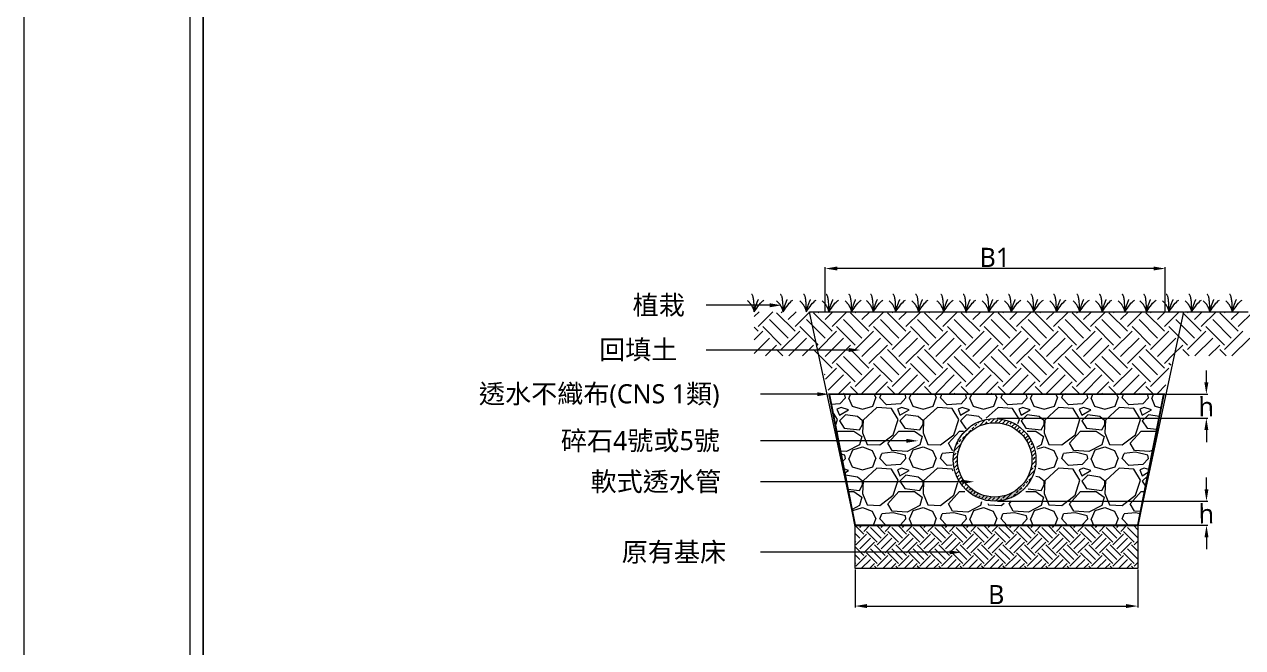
# Model space of a CAD drawing. Header units: millimetres. Extents: x 4664 to 8864, y -38 to 2932.
# Drawn here: x 4664 to 5937, y 795 to 1447 of the extents above; entities that cross this region are included whole.
import ezdxf

# ---------------------------------------------------------------- set-up
doc = ezdxf.new("R2010")
doc.units = ezdxf.units.MM
doc.styles.add('微軟正黑體-20', font='Microsoft JhengHei.ttf', dxfattribs={"height": 20})

msp = doc.modelspace()

# ---------------------------------------------------------------- hatches: boundary and pattern name
at = {"lineweight": 5}
h = msp.add_hatch(dxfattribs=at)
h.set_pattern_fill('ANSI33', color=256, scale=0.969074)
h.set_pattern_definition([(45, (3986.502, 343.4494), (-4.351266, 4.351266), []), (45, (3990.8535, 343.4494), (-4.351266, 4.351266), [3.07681, -1.538405])])
h.paths.add_polyline_path([(5634.9, 991.3, 1), (5721.4, 991.3, 1)])
h.paths.add_polyline_path([(5717, 991.3, -1), (5639.2, 991.3, -1)], flags=16)
h = msp.add_hatch(color=256, dxfattribs=at)
h.dxf.hatch_style = 1
h.paths.add_polyline_path([(5708.7, 960.7), (5705.6, 963.8, -0.414214), (5650.6, 963.8), (5647.6, 960.7, 0.414214)])

# ---------------------------------------------------------------- linework, layer by layer
for p, q in [((4663.8, -38.2, 163.2), (4663.8, 2931.8, 163.2)), ((4850.9, 353.8, 163.2), (4850.9, 2733, 163.2)), ((4850.9, 2733, 163.2), (4850.9, 161.5, 163.2)), ((5501.1, 1146.3), (5501.1, 1193)), ((5844.2, 1191.4), (5513.5, 1191.4)), ((5856.5, 1146.3), (5856.5, 1193)), ((5443, 1153), (5376.6, 1153)), ((5532.2, 922.9), (5484.4, 1146.3)), ((5484.4, 1146.3), (5875.6, 1146.3)), ((5875.6, 1146.3), (5827.8, 922.9)), ((5876.4, 1146.3), (5943.1, 1146.3)), ((5525.5, 1106.2), (5376.6, 1106.2)), ((5899.4, 1072.4), (5899.4, 1084.9)), ((5492.7, 1060), (5433.3, 1060)), ((5680.8, 1060), (5901, 1060)), ((5899.4, 1060), (5899.4, 1059.4)), ((5680.7, 1034.8), (5901, 1034.8)), ((5899.4, 1034.8), (5899.4, 1035.4)), ((5899.4, 1022.4), (5899.4, 1009.9)), ((5585.7, 1011.2), (5433.3, 1011.2)), ((5644.2, 968.4), (5433.3, 968.4)), ((5899.5, 960.5), (5899.5, 972.9)), ((5680.9, 948), (5901.1, 948)), ((5899.5, 948), (5899.5, 947.4)), ((5680, 922.9), (5532.2, 922.9)), ((5532.2, 922.9), (5827.8, 922.9)), ((5532.2, 877.6), (5532.2, 922.9)), ((5827.8, 922.9), (5680, 922.9)), ((5680.8, 922.9), (5901.1, 922.9)), ((5827.8, 922.9), (5827.8, 877.6)), ((5899.5, 922.9), (5899.5, 923.4)), ((5899.5, 910.4), (5899.5, 897.9)), ((5631.1, 894.6), (5433.3, 894.6)), ((5827.8, 877.6), (5532.2, 877.6)), ((5532.2, 876.8), (5532.2, 836.9)), ((5827.8, 876.8), (5827.8, 836.9)), ((5544.7, 838.4), (5815.3, 838.4))]:
    msp.add_line(p, q, dxfattribs=at)
at = {"color": 4, "lineweight": 5}
msp.add_line((4836.7, 2747.2, 163.2), (4836.7, 147.3, 163.2), dxfattribs=at)
at = {"linetype": 'Continuous', "lineweight": 5}
for p, q in [((5426.8, 1141.1), (5431.9, 1146.3)), ((5430.9, 1130.7), (5446.4, 1146.3)), ((5455, 1145.2), (5456, 1146.3)), ((5462.2, 1138), (5470.5, 1146.3)), ((5484.5, 1145.8), (5485, 1146.3)), ((5493.6, 1145.2), (5494.6, 1146.3)), ((5500.8, 1138), (5509.1, 1146.3)), ((5508.1, 1130.7), (5523.6, 1146.3)), ((5532.2, 1145.2), (5533.2, 1146.3)), ((5539.4, 1138), (5547.7, 1146.3)), ((5546.7, 1130.7), (5562.2, 1146.3)), ((5570.8, 1145.2), (5571.8, 1146.3)), ((5578, 1138), (5586.3, 1146.3)), ((5585.3, 1130.7), (5600.8, 1146.3)), ((5609.4, 1145.2), (5610.4, 1146.3)), ((5616.6, 1138), (5624.9, 1146.3)), ((5623.9, 1130.7), (5639.4, 1146.3)), ((5648, 1145.2), (5649, 1146.3)), ((5655.2, 1138), (5663.5, 1146.3)), ((5662.5, 1130.7), (5678, 1146.3)), ((5686.6, 1145.2), (5687.6, 1146.3)), ((5693.8, 1138), (5702.1, 1146.3)), ((5701.1, 1130.7), (5716.6, 1146.3)), ((5725.2, 1145.2), (5726.2, 1146.3)), ((5732.4, 1138), (5740.7, 1146.3)), ((5739.7, 1130.7), (5755.2, 1146.3)), ((5763.8, 1145.2), (5764.9, 1146.3)), ((5771, 1138), (5779.3, 1146.3)), ((5778.3, 1130.7), (5793.8, 1146.3)), ((5802.4, 1145.2), (5803.5, 1146.3)), ((5809.7, 1138), (5817.9, 1146.3)), ((5816.9, 1130.7), (5832.4, 1146.3)), ((5841, 1145.2), (5842.1, 1146.3)), ((5848.3, 1138), (5856.5, 1146.3)), ((5855.5, 1130.7), (5871, 1146.3)), ((5879.6, 1145.2), (5880.7, 1146.3)), ((5886.9, 1138), (5895.1, 1146.3)), ((5894.1, 1130.7), (5909.6, 1146.3)), ((5918.2, 1145.2), (5919.3, 1146.3)), ((5925.5, 1138), (5933.7, 1146.3)), ((5932.7, 1130.7), (5948.2, 1146.3)), ((5462.2, 1118.7), (5442.9, 1138)), ((5469.5, 1125.9), (5450.2, 1145.2)), ((5469.5, 1130.7), (5484.5, 1145.8)), ((5488, 1131.5), (5481.5, 1138)), ((5508.1, 1125.9), (5488.8, 1145.2)), ((5539.4, 1118.7), (5520.1, 1138)), ((5546.7, 1125.9), (5527.4, 1145.2)), ((5578, 1118.7), (5558.7, 1138)), ((5585.3, 1125.9), (5566, 1145.2)), ((5616.6, 1118.7), (5597.3, 1138)), ((5623.9, 1125.9), (5604.6, 1145.2)), ((5655.2, 1118.7), (5635.9, 1138)), ((5662.5, 1125.9), (5643.2, 1145.2)), ((5693.8, 1118.7), (5674.5, 1138)), ((5701.1, 1125.9), (5681.8, 1145.2)), ((5732.4, 1118.7), (5713.1, 1138)), ((5739.7, 1125.9), (5720.4, 1145.2)), ((5771, 1118.7), (5751.7, 1138)), ((5778.3, 1125.9), (5759, 1145.2)), ((5809.7, 1118.7), (5790.3, 1138)), ((5816.9, 1125.9), (5797.6, 1145.2)), ((5848.3, 1118.7), (5829, 1138)), ((5855.5, 1125.9), (5836.2, 1145.2)), ((5872.4, 1133.1), (5867.6, 1138)), ((5875.2, 1144.8), (5874.8, 1145.2)), ((5894.1, 1125.9), (5875.2, 1144.8)), ((5925.5, 1118.7), (5906.2, 1138)), ((5932.7, 1125.9), (5913.4, 1145.2)), ((5430.9, 1125.9), (5426.8, 1130)), ((5426.8, 1117), (5435.7, 1125.9)), ((5455, 1111.4), (5435.7, 1130.7)), ((5455, 1106.6), (5474.3, 1125.9)), ((5492.8, 1112.3), (5474.3, 1130.7)), ((5500.8, 1118.7), (5487.9, 1131.6)), ((5493.9, 1106.9), (5512.9, 1125.9)), ((5532.2, 1111.4), (5512.9, 1130.7)), ((5532.2, 1106.6), (5551.5, 1125.9)), ((5570.8, 1111.4), (5551.5, 1130.7)), ((5570.8, 1106.6), (5590.1, 1125.9)), ((5609.4, 1111.4), (5590.1, 1130.7)), ((5609.4, 1106.6), (5628.7, 1125.9)), ((5648, 1111.4), (5628.7, 1130.7)), ((5648, 1106.6), (5667.3, 1125.9)), ((5686.6, 1111.4), (5667.3, 1130.7)), ((5686.6, 1106.6), (5705.9, 1125.9)), ((5725.2, 1111.4), (5705.9, 1130.7)), ((5725.2, 1106.6), (5744.5, 1125.9)), ((5763.8, 1111.4), (5744.5, 1130.7)), ((5763.8, 1106.6), (5783.1, 1125.9)), ((5802.4, 1111.4), (5783.1, 1130.7)), ((5802.4, 1106.6), (5821.7, 1125.9)), ((5841, 1111.4), (5821.7, 1130.7)), ((5841, 1106.6), (5860.3, 1125.9)), ((5869.6, 1121.4), (5860.3, 1130.7)), ((5879.6, 1111.4), (5869.5, 1121.5)), ((5886.9, 1118.7), (5872.4, 1133.2)), ((5879.6, 1106.6), (5898.9, 1125.9)), ((5918.2, 1111.4), (5898.9, 1130.7)), ((5918.2, 1106.6), (5937.5, 1125.9)), ((5426.8, 1102.5), (5442.9, 1118.7)), ((5438.7, 1100), (5450.2, 1111.4)), ((5462.8, 1100), (5481.5, 1118.7)), ((5477.3, 1100), (5488.8, 1111.4)), ((5493.6, 1111.4), (5492.5, 1112.5)), ((5500.8, 1099.4), (5520.1, 1118.7)), ((5508.1, 1092.1), (5527.4, 1111.4)), ((5539.4, 1099.4), (5558.7, 1118.7)), ((5546.7, 1092.1), (5566, 1111.4)), ((5578, 1099.4), (5597.3, 1118.7)), ((5585.3, 1092.1), (5604.6, 1111.4)), ((5616.6, 1099.4), (5635.9, 1118.7)), ((5623.9, 1092.1), (5643.2, 1111.4)), ((5655.2, 1099.4), (5674.5, 1118.7)), ((5662.5, 1092.1), (5681.8, 1111.4)), ((5693.8, 1099.4), (5713.1, 1118.7)), ((5701.1, 1092.1), (5720.4, 1111.4)), ((5732.4, 1099.4), (5751.7, 1118.7)), ((5739.7, 1092.1), (5759, 1111.4)), ((5771, 1099.4), (5790.3, 1118.7)), ((5778.3, 1092.1), (5797.6, 1111.4)), ((5809.7, 1099.4), (5829, 1118.7)), ((5816.9, 1092.1), (5836.2, 1111.4)), ((5848.3, 1099.4), (5867.6, 1118.7)), ((5864.5, 1101.2), (5874.8, 1111.4)), ((5887.4, 1100), (5906.2, 1118.7)), ((5901.9, 1100), (5913.4, 1111.4)), ((5926, 1100), (5944.8, 1118.7)), ((5456.8, 1100), (5450.2, 1106.6)), ((5495.4, 1100), (5488.8, 1106.6)), ((5493.6, 1106.6), (5494, 1107.1)), ((5508.1, 1087.3), (5495.6, 1099.8)), ((5539.4, 1080.1), (5520.1, 1099.4)), ((5546.7, 1087.3), (5527.4, 1106.6)), ((5578, 1080.1), (5558.7, 1099.4)), ((5585.3, 1087.3), (5566, 1106.6)), ((5616.6, 1080.1), (5597.3, 1099.4)), ((5623.9, 1087.3), (5604.6, 1106.6)), ((5655.2, 1080.1), (5635.9, 1099.4)), ((5662.5, 1087.3), (5643.2, 1106.6)), ((5693.8, 1080.1), (5674.5, 1099.4)), ((5701.1, 1087.3), (5681.8, 1106.6)), ((5732.4, 1080.1), (5713.1, 1099.4)), ((5739.7, 1087.3), (5720.4, 1106.6)), ((5771, 1080.1), (5751.7, 1099.4)), ((5778.3, 1087.3), (5759, 1106.6)), ((5809.7, 1080.1), (5790.3, 1099.4)), ((5816.9, 1087.3), (5797.6, 1106.6)), ((5848.3, 1080.1), (5829, 1099.4)), ((5855.5, 1087.3), (5836.2, 1106.6)), ((5855.5, 1092.1), (5864.8, 1101.5)), ((5881.5, 1100), (5874.8, 1106.6)), ((5920.1, 1100), (5913.4, 1106.6)), ((5501.4, 1075.8), (5512.9, 1087.3)), ((5532.2, 1072.8), (5512.9, 1092.1)), ((5532.2, 1068), (5551.5, 1087.3)), ((5570.8, 1072.8), (5551.5, 1092.1)), ((5570.8, 1068), (5590.1, 1087.3)), ((5609.4, 1072.8), (5590.1, 1092.1)), ((5609.4, 1068), (5628.7, 1087.3)), ((5648, 1072.8), (5628.7, 1092.1)), ((5648, 1068), (5667.3, 1087.3)), ((5686.6, 1072.8), (5667.3, 1092.1)), ((5686.6, 1068), (5705.9, 1087.3)), ((5725.2, 1072.8), (5705.9, 1092.1)), ((5725.2, 1068), (5744.5, 1087.3)), ((5763.8, 1072.8), (5744.5, 1092.1)), ((5763.8, 1068), (5783.1, 1087.3)), ((5802.4, 1072.8), (5783.1, 1092.1)), ((5802.4, 1068), (5821.7, 1087.3)), ((5841, 1072.8), (5821.7, 1092.1)), ((5841, 1068), (5860.3, 1087.3)), ((5862.2, 1090.3), (5860.3, 1092.1)), ((5500.8, 1080.1), (5500.2, 1080.7)), ((5504.2, 1064.1), (5520.1, 1080.1)), ((5514.5, 1060), (5527.4, 1072.8)), ((5539.4, 1060.8), (5558.7, 1080.1)), ((5553.1, 1060), (5566, 1072.8)), ((5578, 1060.8), (5597.3, 1080.1)), ((5591.7, 1060), (5604.6, 1072.8)), ((5616.6, 1060.8), (5635.9, 1080.1)), ((5630.3, 1060), (5643.2, 1072.8)), ((5655.2, 1060.8), (5674.5, 1080.1)), ((5668.9, 1060), (5681.8, 1072.8)), ((5693.8, 1060.8), (5713.1, 1080.1)), ((5707.5, 1060), (5720.4, 1072.8)), ((5732.4, 1060.8), (5751.7, 1080.1)), ((5746.1, 1060), (5759, 1072.8)), ((5771, 1060.8), (5790.3, 1080.1)), ((5784.7, 1060), (5797.6, 1072.8)), ((5809.7, 1060.8), (5829, 1080.1)), ((5823.3, 1060), (5836.2, 1072.8)), ((5848.3, 1060.8), (5857.2, 1069.7)), ((5521.5, 1059.4), (5519.4, 1060)), ((5521, 1060), (5520.1, 1060.8)), ((5522.1, 1056.3), (5521.5, 1059.4)), ((5525.9, 1056.3), (5527.5, 1060)), ((5535.4, 1060), (5527.4, 1068)), ((5552.1, 1060), (5553.8, 1056.3)), ((5558.2, 1056.3), (5559.6, 1060)), ((5559.6, 1060), (5558.7, 1060.8)), ((5574, 1060), (5566, 1068)), ((5584.8, 1059.4), (5582.7, 1060)), ((5585.4, 1056.3), (5584.8, 1059.4)), ((5589.2, 1056.3), (5590.8, 1060)), ((5598.2, 1060), (5597.3, 1060.8)), ((5612.6, 1060), (5604.6, 1068)), ((5615.4, 1060), (5617.1, 1056.3)), ((5621.5, 1056.3), (5622.9, 1060)), ((5636.8, 1060), (5635.9, 1060.8)), ((5651.2, 1060), (5643.2, 1068)), ((5648.1, 1059.4), (5646, 1060)), ((5648.8, 1056.3), (5648.1, 1059.4)), ((5652.6, 1056.3), (5654.1, 1060)), ((5675.4, 1060), (5674.5, 1060.8)), ((5678.7, 1060), (5680.4, 1056.3)), ((5689.8, 1060), (5681.8, 1068)), ((5684.9, 1056.3), (5686.2, 1060)), ((5711.5, 1059.4), (5709.4, 1060)), ((5712.1, 1056.3), (5711.5, 1059.4)), ((5714, 1060), (5713.1, 1060.8)), ((5715.9, 1056.3), (5717.5, 1060)), ((5728.4, 1060), (5720.4, 1068)), ((5742.1, 1060), (5743.8, 1056.3)), ((5748.2, 1056.3), (5749.6, 1060)), ((5752.6, 1060), (5751.7, 1060.8)), ((5767, 1060), (5759, 1068)), ((5774.8, 1059.4), (5772.7, 1060)), ((5775.4, 1056.3), (5774.8, 1059.4)), ((5779.2, 1056.3), (5780.8, 1060)), ((5791.2, 1060), (5790.3, 1060.8)), ((5805.6, 1060), (5797.6, 1068)), ((5805.4, 1060), (5807.1, 1056.3)), ((5811.5, 1056.3), (5812.9, 1060)), ((5829.8, 1060), (5829, 1060.8)), ((5838.1, 1059.4), (5836, 1060)), ((5844.2, 1060), (5836.2, 1068)), ((5838.8, 1056.3), (5838.1, 1059.4)), ((5842.6, 1056.3), (5844.1, 1060)), ((5516.4, 1049.9), (5507.3, 1049.1)), ((5517.7, 1046.1), (5513.2, 1044.2)), ((5522.1, 1056.3), (5516.4, 1049.9)), ((5525.3, 1043.6), (5517.7, 1046.1)), ((5525.3, 1056.3), (5529.1, 1047.4)), ((5529.1, 1047.4), (5539.8, 1044.2)), ((5539.8, 1044.2), (5550.6, 1047.4)), ((5555, 1046.1), (5540.5, 1032.8)), ((5550.6, 1047.4), (5553.8, 1056.3)), ((5570.2, 1044.9), (5555, 1046.1)), ((5565.2, 1048.7), (5558.2, 1056.3)), ((5579.7, 1049.9), (5565.2, 1048.7)), ((5577.2, 1033.5), (5570.2, 1044.9)), ((5581, 1046.1), (5576.6, 1044.2)), ((5585.4, 1056.3), (5579.7, 1049.9)), ((5588.6, 1043.6), (5581, 1046.1)), ((5588.6, 1056.3), (5592.4, 1047.4)), ((5592.4, 1047.4), (5603.2, 1044.2)), ((5603.2, 1044.2), (5613.9, 1047.4)), ((5618.4, 1046.1), (5603.8, 1032.8)), ((5613.9, 1047.4), (5617.1, 1056.3)), ((5633.6, 1044.9), (5618.4, 1046.1)), ((5628.5, 1048.7), (5621.5, 1056.3)), ((5643.1, 1049.9), (5628.5, 1048.7)), ((5640.5, 1033.5), (5633.6, 1044.9)), ((5644.3, 1046.1), (5639.9, 1044.2)), ((5648.8, 1056.3), (5643.1, 1049.9)), ((5651.9, 1043.6), (5644.3, 1046.1)), ((5651.9, 1056.3), (5655.7, 1047.4)), ((5655.7, 1047.4), (5666.5, 1044.2)), ((5666.5, 1044.2), (5677.3, 1047.4)), ((5681.7, 1046.1), (5669.3, 1034.8)), ((5677.3, 1047.4), (5680.4, 1056.3)), ((5696.9, 1044.9), (5681.7, 1046.1)), ((5691.8, 1048.7), (5684.9, 1056.3)), ((5706.4, 1049.9), (5691.8, 1048.7)), ((5703.9, 1033.5), (5696.9, 1044.9)), ((5707.7, 1046.1), (5703.2, 1044.2)), ((5712.1, 1056.3), (5706.4, 1049.9)), ((5715.3, 1043.6), (5707.7, 1046.1)), ((5715.3, 1056.3), (5719.1, 1047.4)), ((5719.1, 1047.4), (5729.8, 1044.2)), ((5729.8, 1044.2), (5740.6, 1047.4)), ((5745, 1046.1), (5730.5, 1032.8)), ((5740.6, 1047.4), (5743.8, 1056.3)), ((5760.2, 1044.9), (5745, 1046.1)), ((5755.2, 1048.7), (5748.2, 1056.3)), ((5769.7, 1049.9), (5755.2, 1048.7)), ((5767.2, 1033.5), (5760.2, 1044.9)), ((5771, 1046.1), (5766.6, 1044.2)), ((5775.4, 1056.3), (5769.7, 1049.9)), ((5778.6, 1043.6), (5771, 1046.1)), ((5778.6, 1056.3), (5782.4, 1047.4)), ((5782.4, 1047.4), (5793.2, 1044.2)), ((5793.2, 1044.2), (5803.9, 1047.4)), ((5808.4, 1046.1), (5793.8, 1032.8)), ((5803.9, 1047.4), (5807.1, 1056.3)), ((5823.6, 1044.9), (5808.4, 1046.1)), ((5818.5, 1048.7), (5811.5, 1056.3)), ((5833.1, 1049.9), (5818.5, 1048.7)), ((5830.5, 1033.5), (5823.6, 1044.9)), ((5834.3, 1046.1), (5829.9, 1044.2)), ((5838.8, 1056.3), (5833.1, 1049.9)), ((5841.9, 1043.6), (5834.3, 1046.1)), ((5841.9, 1056.3), (5845.7, 1047.4)), ((5845.7, 1047.4), (5852, 1045.6)), ((5513.9, 1033.5), (5508.7, 1041.9)), ((5511.7, 1026.8), (5513.9, 1033.5)), ((5513.2, 1044.2), (5515.8, 1037.9)), ((5515.8, 1037.9), (5525.3, 1043.6)), ((5522.1, 1038.5), (5515.8, 1032.2)), ((5515.8, 1032.2), (5520.8, 1024.6)), ((5534.8, 1036.6), (5522.1, 1038.5)), ((5539.8, 1032.2), (5534.8, 1036.6)), ((5540.5, 1032.8), (5539.8, 1019.5)), ((5539.8, 1028.4), (5539.8, 1032.2)), ((5572.1, 1017.6), (5577.2, 1033.5)), ((5576.6, 1044.2), (5579.1, 1037.9)), ((5579.1, 1037.9), (5588.6, 1043.6)), ((5585.4, 1038.5), (5579.1, 1032.2)), ((5579.1, 1032.2), (5584.2, 1024.6)), ((5598.1, 1036.6), (5585.4, 1038.5)), ((5603.2, 1032.2), (5598.1, 1036.6)), ((5603.8, 1032.8), (5603.2, 1019.5)), ((5603.2, 1028.4), (5603.2, 1032.2)), ((5635.5, 1017.6), (5640.5, 1033.5)), ((5639.9, 1044.2), (5642.4, 1037.9)), ((5642.4, 1037.9), (5651.9, 1043.6)), ((5648.8, 1038.5), (5642.4, 1032.2)), ((5642.4, 1032.2), (5647.5, 1024.6)), ((5661.4, 1036.6), (5648.8, 1038.5)), ((5664.9, 1033.6), (5661.4, 1036.6)), ((5702.5, 1029.2), (5703.9, 1033.5)), ((5703.2, 1044.2), (5705.8, 1037.9)), ((5705.8, 1037.9), (5715.3, 1043.6)), ((5712.1, 1038.5), (5705.8, 1032.2)), ((5705.8, 1032.2), (5710.8, 1024.6)), ((5724.8, 1036.6), (5712.1, 1038.5)), ((5729.8, 1032.2), (5724.8, 1036.6)), ((5730.5, 1032.8), (5729.8, 1019.5)), ((5729.8, 1028.4), (5729.8, 1032.2)), ((5762.1, 1017.6), (5767.2, 1033.5)), ((5766.6, 1044.2), (5769.1, 1037.9)), ((5769.1, 1037.9), (5778.6, 1043.6)), ((5775.4, 1038.5), (5769.1, 1032.2)), ((5769.1, 1032.2), (5774.2, 1024.6)), ((5788.1, 1036.6), (5775.4, 1038.5)), ((5793.2, 1032.2), (5788.1, 1036.6)), ((5793.8, 1032.8), (5793.2, 1019.5)), ((5793.2, 1028.4), (5793.2, 1032.2)), ((5825.5, 1017.6), (5830.5, 1033.5)), ((5829.9, 1044.2), (5832.4, 1037.9)), ((5832.4, 1037.9), (5841.9, 1043.6)), ((5838.8, 1038.5), (5832.4, 1032.2)), ((5832.4, 1032.2), (5837.5, 1024.6)), ((5850.3, 1036.8), (5838.8, 1038.5)), ((5513.1, 1019.9), (5514.5, 1021.4)), ((5514.5, 1021.4), (5531, 1021.4)), ((5520.8, 1024.6), (5536.7, 1022.7)), ((5531, 1021.4), (5539.2, 1015.7)), ((5536.7, 1022.7), (5539.8, 1028.4)), ((5539.8, 1019.5), (5544.9, 1007.5)), ((5566.4, 1008.8), (5577.8, 1021.4)), ((5577.8, 1021.4), (5594.3, 1021.4)), ((5584.2, 1024.6), (5600, 1022.7)), ((5594.3, 1021.4), (5602.5, 1015.7)), ((5600, 1022.7), (5603.2, 1028.4)), ((5603.2, 1019.5), (5608.2, 1007.5)), ((5629.8, 1008.8), (5641.2, 1021.4)), ((5641.2, 1021.4), (5645.7, 1021.4)), ((5647.5, 1024.6), (5648.8, 1024.5)), ((5710.8, 1024.6), (5726.7, 1022.7)), ((5712, 1021.4), (5721, 1021.4)), ((5721, 1021.4), (5729.2, 1015.7)), ((5726.7, 1022.7), (5729.8, 1028.4)), ((5729.8, 1019.5), (5734.9, 1007.5)), ((5756.4, 1008.8), (5767.8, 1021.4)), ((5767.8, 1021.4), (5784.3, 1021.4)), ((5774.2, 1024.6), (5790, 1022.7)), ((5784.3, 1021.4), (5792.5, 1015.7)), ((5790, 1022.7), (5793.2, 1028.4)), ((5793.2, 1019.5), (5798.2, 1007.5)), ((5819.8, 1008.8), (5831.2, 1021.4)), ((5831.2, 1021.4), (5847.2, 1021.4)), ((5837.5, 1024.6), (5847.6, 1023.4)), ((5536.7, 1006.9), (5523.4, 999.9)), ((5539.2, 1015.7), (5536.7, 1006.9)), ((5544.9, 1007.5), (5558.2, 1006.9)), ((5558.2, 1006.9), (5572.1, 1017.6)), ((5570.9, 1001.2), (5566.4, 1008.8)), ((5600, 1006.9), (5586.7, 999.9)), ((5602.5, 1015.7), (5600, 1006.9)), ((5608.2, 1007.5), (5621.5, 1006.9)), ((5621.5, 1006.9), (5635.5, 1017.6)), ((5634.2, 1001.2), (5629.8, 1008.8)), ((5726.7, 1006.9), (5722, 1004.4)), ((5729.2, 1015.7), (5726.7, 1006.9)), ((5734.9, 1007.5), (5748.2, 1006.9)), ((5748.2, 1006.9), (5762.1, 1017.6)), ((5760.9, 1001.2), (5756.4, 1008.8)), ((5790, 1006.9), (5776.7, 999.9)), ((5792.5, 1015.7), (5790, 1006.9)), ((5798.2, 1007.5), (5811.5, 1006.9)), ((5811.5, 1006.9), (5825.5, 1017.6)), ((5824.2, 1001.2), (5819.8, 1008.8)), ((5523.4, 999.9), (5516.9, 1000.4)), ((5521.5, 996.1), (5517.6, 997.1)), ((5522.1, 992.9), (5521.5, 996.1)), ((5525.9, 992.9), (5529.7, 1001.8)), ((5529.7, 1001.8), (5539.8, 1005)), ((5539.8, 1005), (5550, 1001.2)), ((5550, 1001.2), (5553.8, 992.9)), ((5558.2, 992.9), (5560.1, 998)), ((5572.1, 999.3), (5560.1, 998)), ((5586.7, 999.9), (5570.9, 1001.2)), ((5584.8, 996.1), (5572.1, 999.3)), ((5585.4, 992.9), (5584.8, 996.1)), ((5589.2, 992.9), (5593, 1001.8)), ((5593, 1001.8), (5603.2, 1005)), ((5603.2, 1005), (5613.3, 1001.2)), ((5613.3, 1001.2), (5617.1, 992.9)), ((5621.5, 992.9), (5623.4, 998)), ((5634.3, 999.1), (5623.4, 998)), ((5634.7, 1001.1), (5634.2, 1001.2)), ((5722.5, 1002.7), (5729.8, 1005)), ((5729.8, 1005), (5740, 1001.2)), ((5740, 1001.2), (5743.8, 992.9)), ((5748.2, 992.9), (5750.1, 998)), ((5762.1, 999.3), (5750.1, 998)), ((5776.7, 999.9), (5760.9, 1001.2)), ((5774.8, 996.1), (5762.1, 999.3)), ((5775.4, 992.9), (5774.8, 996.1)), ((5779.2, 992.9), (5783, 1001.8)), ((5783, 1001.8), (5793.2, 1005)), ((5793.2, 1005), (5803.3, 1001.2)), ((5803.3, 1001.2), (5807.1, 992.9)), ((5811.5, 992.9), (5813.4, 998)), ((5825.5, 999.3), (5813.4, 998)), ((5840, 999.9), (5824.2, 1001.2)), ((5838.1, 996.1), (5825.5, 999.3)), ((5838.8, 992.9), (5838.1, 996.1)), ((5843.3, 1001.6), (5840, 999.9)), ((5522.1, 992.9), (5519.1, 989.6)), ((5525.3, 980.3), (5520.6, 981.8)), ((5525.3, 992.9), (5529.1, 984.1)), ((5529.1, 984.1), (5539.8, 980.9)), ((5539.8, 980.9), (5550.6, 984.1)), ((5555, 982.8), (5540.5, 969.5)), ((5550.6, 984.1), (5553.8, 992.9)), ((5570.2, 981.5), (5555, 982.8)), ((5565.2, 985.3), (5558.2, 992.9)), ((5579.7, 986.6), (5565.2, 985.3)), ((5577.2, 970.1), (5570.2, 981.5)), ((5581, 982.8), (5576.6, 980.9)), ((5576.6, 980.9), (5579.1, 974.6)), ((5585.4, 992.9), (5579.7, 986.6)), ((5588.6, 980.3), (5581, 982.8)), ((5588.6, 992.9), (5592.4, 984.1)), ((5592.4, 984.1), (5603.2, 980.9)), ((5603.2, 980.9), (5613.9, 984.1)), ((5618.4, 982.8), (5603.8, 969.5)), ((5613.9, 984.1), (5617.1, 992.9)), ((5633.6, 981.5), (5618.4, 982.8)), ((5628.5, 985.3), (5621.5, 992.9)), ((5633.7, 985.8), (5628.5, 985.3)), ((5634.8, 979.5), (5633.6, 981.5)), ((5723.5, 982.8), (5729.8, 980.9)), ((5729.8, 980.9), (5740.6, 984.1)), ((5745, 982.8), (5730.5, 969.5)), ((5740.6, 984.1), (5743.8, 992.9)), ((5760.2, 981.5), (5745, 982.8)), ((5755.2, 985.3), (5748.2, 992.9)), ((5769.7, 986.6), (5755.2, 985.3)), ((5767.2, 970.1), (5760.2, 981.5)), ((5771, 982.8), (5766.6, 980.9)), ((5766.6, 980.9), (5769.1, 974.6)), ((5775.4, 992.9), (5769.7, 986.6)), ((5778.6, 980.3), (5771, 982.8)), ((5778.6, 992.9), (5782.4, 984.1)), ((5782.4, 984.1), (5793.2, 980.9)), ((5793.2, 980.9), (5803.9, 984.1)), ((5808.4, 982.8), (5793.8, 969.5)), ((5803.9, 984.1), (5807.1, 992.9)), ((5823.6, 981.5), (5808.4, 982.8)), ((5818.5, 985.3), (5811.5, 992.9)), ((5833.1, 986.6), (5818.5, 985.3)), ((5830.5, 970.1), (5823.6, 981.5)), ((5834.3, 982.8), (5829.9, 980.9)), ((5829.9, 980.9), (5832.4, 974.6)), ((5838.8, 992.9), (5833.1, 986.6)), ((5839.3, 981.2), (5834.3, 982.8)), ((5521.4, 977.9), (5525.3, 980.3)), ((5522.1, 975.2), (5521.9, 975)), ((5534.8, 973.3), (5522.1, 975.2)), ((5539.8, 968.9), (5534.8, 973.3)), ((5540.5, 969.5), (5539.8, 956.2)), ((5539.8, 965.1), (5539.8, 968.9)), ((5572.1, 954.3), (5577.2, 970.1)), ((5579.1, 974.6), (5588.6, 980.3)), ((5585.4, 975.2), (5579.1, 968.9)), ((5579.1, 968.9), (5584.2, 961.3)), ((5598.1, 973.3), (5585.4, 975.2)), ((5603.2, 968.9), (5598.1, 973.3)), ((5603.8, 969.5), (5603.2, 956.2)), ((5603.2, 965.1), (5603.2, 968.9)), ((5724.8, 973.3), (5721.1, 973.9)), ((5729.8, 968.9), (5724.8, 973.3)), ((5730.5, 969.5), (5729.8, 956.2)), ((5729.8, 965.1), (5729.8, 968.9)), ((5762.1, 954.3), (5767.2, 970.1)), ((5769.1, 974.6), (5778.6, 980.3)), ((5775.4, 975.2), (5769.1, 968.9)), ((5769.1, 968.9), (5774.2, 961.3)), ((5788.1, 973.3), (5775.4, 975.2)), ((5793.2, 968.9), (5788.1, 973.3)), ((5793.8, 969.5), (5793.2, 956.2)), ((5793.2, 965.1), (5793.2, 968.9)), ((5825.5, 954.3), (5830.5, 970.1)), ((5832.4, 974.6), (5838.7, 978.4)), ((5838, 974.4), (5832.4, 968.9)), ((5832.4, 968.9), (5835.8, 963.7)), ((5524.7, 960.8), (5536.7, 959.4)), ((5525.3, 958.1), (5531, 958.1)), ((5531, 958.1), (5539.2, 952.4)), ((5536.7, 959.4), (5539.8, 965.1)), ((5539.8, 956.2), (5544.9, 944.2)), ((5566.4, 945.4), (5577.8, 958.1)), ((5577.8, 958.1), (5594.3, 958.1)), ((5584.2, 961.3), (5600, 959.4)), ((5594.3, 958.1), (5602.5, 952.4)), ((5600, 959.4), (5603.2, 965.1)), ((5603.2, 956.2), (5608.2, 944.2)), ((5629.8, 945.4), (5641.2, 958.1)), ((5635.5, 954.3), (5639.7, 967.5)), ((5641.2, 958.1), (5647, 958.1)), ((5710.6, 958.1), (5721, 958.1)), ((5713.3, 961), (5726.7, 959.4)), ((5721, 958.1), (5729.2, 952.4)), ((5726.7, 959.4), (5729.8, 965.1)), ((5729.8, 956.2), (5734.9, 944.2)), ((5756.4, 945.4), (5767.8, 958.1)), ((5767.8, 958.1), (5784.3, 958.1)), ((5774.2, 961.3), (5790, 959.4)), ((5784.3, 958.1), (5792.5, 952.4)), ((5790, 959.4), (5793.2, 965.1)), ((5793.2, 956.2), (5798.2, 944.2)), ((5819.8, 945.4), (5831.2, 958.1)), ((5831.2, 958.1), (5834.7, 958.1)), ((5536.7, 943.5), (5529, 939.5)), ((5539.2, 952.4), (5536.7, 943.5)), ((5544.9, 944.2), (5558.2, 943.5)), ((5558.2, 943.5), (5572.1, 954.3)), ((5570.9, 937.8), (5566.4, 945.4)), ((5600, 943.5), (5586.7, 936.6)), ((5602.5, 952.4), (5600, 943.5)), ((5608.2, 944.2), (5621.5, 943.5)), ((5621.5, 943.5), (5635.5, 954.3)), ((5634.2, 937.8), (5629.8, 945.4)), ((5663.3, 943.5), (5650, 936.6)), ((5664.4, 947.4), (5663.3, 943.5)), ((5670.9, 945.8), (5671.6, 944.2)), ((5671.6, 944.2), (5684.9, 943.5)), ((5684.9, 943.5), (5688.1, 946.1)), ((5693.1, 945.4), (5695.7, 948.4)), ((5697.5, 937.8), (5693.1, 945.4)), ((5726.7, 943.5), (5713.4, 936.6)), ((5729.2, 952.4), (5726.7, 943.5)), ((5734.9, 944.2), (5748.2, 943.5)), ((5748.2, 943.5), (5762.1, 954.3)), ((5760.9, 937.8), (5756.4, 945.4)), ((5790, 943.5), (5776.7, 936.6)), ((5792.5, 952.4), (5790, 943.5)), ((5798.2, 944.2), (5811.5, 943.5)), ((5811.5, 943.5), (5825.5, 954.3)), ((5824.2, 937.8), (5819.8, 945.4)), ((5529.3, 937.6), (5529.7, 938.5)), ((5529.7, 938.5), (5539.8, 941.6)), ((5539.8, 941.6), (5550, 937.8)), ((5550, 937.8), (5553.8, 929.6)), ((5558.2, 929.6), (5560.1, 934.7)), ((5572.1, 935.9), (5560.1, 934.7)), ((5586.7, 936.6), (5570.9, 937.8)), ((5584.8, 932.8), (5572.1, 935.9)), ((5585.4, 929.6), (5584.8, 932.8)), ((5589.2, 929.6), (5593, 938.5)), ((5593, 938.5), (5603.2, 941.6)), ((5603.2, 941.6), (5613.3, 937.8)), ((5613.3, 937.8), (5617.1, 929.6)), ((5621.5, 929.6), (5623.4, 934.7)), ((5635.5, 935.9), (5623.4, 934.7)), ((5650, 936.6), (5634.2, 937.8)), ((5648.1, 932.8), (5635.5, 935.9)), ((5648.8, 929.6), (5648.1, 932.8)), ((5652.6, 929.6), (5656.4, 938.5)), ((5656.4, 938.5), (5666.5, 941.6)), ((5666.5, 941.6), (5676.6, 937.8)), ((5676.6, 937.8), (5680.4, 929.6)), ((5684.9, 929.6), (5686.8, 934.7)), ((5698.8, 935.9), (5686.8, 934.7)), ((5713.4, 936.6), (5697.5, 937.8)), ((5711.5, 932.8), (5698.8, 935.9)), ((5712.1, 929.6), (5711.5, 932.8)), ((5715.9, 929.6), (5719.7, 938.5)), ((5719.7, 938.5), (5729.8, 941.6)), ((5729.8, 941.6), (5740, 937.8)), ((5740, 937.8), (5743.8, 929.6)), ((5748.2, 929.6), (5750.1, 934.7)), ((5762.1, 935.9), (5750.1, 934.7)), ((5776.7, 936.6), (5760.9, 937.8)), ((5774.8, 932.8), (5762.1, 935.9)), ((5775.4, 929.6), (5774.8, 932.8)), ((5779.2, 929.6), (5783, 938.5)), ((5783, 938.5), (5793.2, 941.6)), ((5793.2, 941.6), (5803.3, 937.8)), ((5803.3, 937.8), (5807.1, 929.6)), ((5811.5, 929.6), (5813.4, 934.7)), ((5825.5, 935.9), (5813.4, 934.7)), ((5830.6, 937.3), (5824.2, 937.8)), ((5830.1, 934.8), (5825.5, 935.9)), ((5541.3, 913.7), (5532.2, 922.8)), ((5537.1, 920.7), (5539.2, 922.9)), ((5541.3, 916.5), (5547.6, 922.9)), ((5559.5, 909.5), (5548.3, 920.7)), ((5551.4, 922.9), (5553.8, 929.6)), ((5563.7, 913.7), (5554.5, 922.9)), ((5564.4, 922.9), (5558.2, 929.6)), ((5559.5, 920.7), (5561.6, 922.9)), ((5563.7, 916.5), (5570, 922.9)), ((5581.9, 909.5), (5570.7, 920.7)), ((5579.7, 923.3), (5575.2, 922.9)), ((5586, 913.7), (5576.9, 922.9)), ((5585.4, 929.6), (5579.7, 923.3)), ((5581.9, 920.7), (5584, 922.9)), ((5586, 916.5), (5592.4, 922.9)), ((5588.6, 929.6), (5591.5, 922.9)), ((5604.2, 909.5), (5593, 920.7)), ((5608.4, 913.7), (5599.3, 922.9)), ((5604.2, 920.7), (5606.4, 922.9)), ((5608.4, 916.5), (5614.8, 922.9)), ((5614.7, 922.9), (5617.1, 929.6)), ((5626.6, 909.5), (5615.4, 920.7)), ((5627.7, 922.9), (5621.5, 929.6)), ((5630.8, 913.7), (5621.7, 922.9)), ((5626.6, 920.7), (5628.8, 922.9)), ((5630.8, 916.5), (5637.2, 922.9)), ((5649, 909.5), (5637.8, 920.7)), ((5643.1, 923.3), (5638.5, 922.9)), ((5648.8, 929.6), (5643.1, 923.3)), ((5653.2, 913.7), (5644.1, 922.9)), ((5649, 920.7), (5651.2, 922.9)), ((5651.9, 929.6), (5654.8, 922.9)), ((5653.2, 916.5), (5659.6, 922.9)), ((5671.4, 909.5), (5660.2, 920.7)), ((5675.6, 913.7), (5666.5, 922.9)), ((5671.4, 920.7), (5673.6, 922.9)), ((5675.6, 916.5), (5682, 922.9)), ((5678, 922.9), (5680.4, 929.6)), ((5693.8, 909.5), (5682.6, 920.7)), ((5691, 922.9), (5684.9, 929.6)), ((5698, 913.7), (5688.9, 922.9)), ((5693.8, 920.7), (5695.9, 922.9)), ((5698, 916.5), (5704.3, 922.9)), ((5706.4, 923.3), (5701.8, 922.9)), ((5716.2, 909.5), (5705, 920.7)), ((5712.1, 929.6), (5706.4, 923.3)), ((5720.4, 913.7), (5711.3, 922.9)), ((5715.3, 929.6), (5718.1, 922.9)), ((5716.2, 920.7), (5718.3, 922.9)), ((5720.4, 916.5), (5726.7, 922.9)), ((5738.6, 909.5), (5727.4, 920.7)), ((5742.8, 913.7), (5733.6, 922.9)), ((5738.6, 920.7), (5740.7, 922.9)), ((5741.4, 922.9), (5743.8, 929.6)), ((5742.8, 916.5), (5749.1, 922.9)), ((5754.4, 922.9), (5748.2, 929.6)), ((5761, 909.5), (5749.8, 920.7)), ((5765.2, 913.7), (5756, 922.9)), ((5761, 920.7), (5763.1, 922.9)), ((5769.7, 923.3), (5765.2, 922.9)), ((5765.2, 916.5), (5771.5, 922.9)), ((5775.4, 929.6), (5769.7, 923.3)), ((5783.4, 909.5), (5772.2, 920.7)), ((5787.6, 913.7), (5778.4, 922.9)), ((5778.6, 929.6), (5781.5, 922.9)), ((5783.4, 920.7), (5785.5, 922.9)), ((5787.6, 916.5), (5793.9, 922.9)), ((5805.8, 909.5), (5794.6, 920.7)), ((5810, 913.7), (5800.8, 922.9)), ((5804.7, 922.9), (5807.1, 929.6)), ((5805.8, 920.7), (5807.9, 922.9)), ((5810, 916.5), (5816.3, 922.9)), ((5817.7, 922.9), (5811.5, 929.6)), ((5827.8, 909.9), (5816.9, 920.7)), ((5827.8, 918.3), (5823.2, 922.9)), ((5537.1, 909.5), (5532.2, 914.4)), ((5532.9, 905.3), (5532.2, 906)), ((5532.9, 902.5), (5544.1, 913.7)), ((5537.1, 898.3), (5548.3, 909.5)), ((5541.3, 894.1), (5552.5, 905.3)), ((5555.3, 905.3), (5544.1, 916.5)), ((5555.3, 902.5), (5566.5, 913.7)), ((5559.5, 898.3), (5570.7, 909.5)), ((5563.7, 894.1), (5574.9, 905.3)), ((5577.7, 905.3), (5566.5, 916.5)), ((5577.7, 902.5), (5588.8, 913.7)), ((5581.9, 898.3), (5593, 909.5)), ((5586, 894.1), (5597.2, 905.3)), ((5600, 905.3), (5588.8, 916.5)), ((5600, 902.5), (5611.2, 913.7)), ((5604.2, 898.3), (5615.4, 909.5)), ((5608.4, 894.1), (5619.6, 905.3)), ((5622.4, 905.3), (5611.2, 916.5)), ((5622.4, 902.5), (5633.6, 913.7)), ((5626.6, 898.3), (5637.8, 909.5)), ((5630.8, 894.1), (5642, 905.3)), ((5644.8, 905.3), (5633.6, 916.5)), ((5644.8, 902.5), (5656, 913.7)), ((5649, 898.3), (5660.2, 909.5)), ((5653.2, 894.1), (5664.4, 905.3)), ((5667.2, 905.3), (5656, 916.5)), ((5667.2, 902.5), (5678.4, 913.7)), ((5671.4, 898.3), (5682.6, 909.5)), ((5675.6, 894.1), (5686.8, 905.3)), ((5689.6, 905.3), (5678.4, 916.5)), ((5689.6, 902.5), (5700.8, 913.7)), ((5693.8, 898.3), (5705, 909.5)), ((5698, 894.1), (5709.2, 905.3)), ((5712, 905.3), (5700.8, 916.5)), ((5712, 902.5), (5723.2, 913.7)), ((5716.2, 898.3), (5727.4, 909.5)), ((5720.4, 894.1), (5731.6, 905.3)), ((5734.4, 905.3), (5723.2, 916.5)), ((5734.4, 902.5), (5745.6, 913.7)), ((5738.6, 898.3), (5749.8, 909.5)), ((5742.8, 894.1), (5754, 905.3)), ((5756.8, 905.3), (5745.6, 916.5)), ((5756.8, 902.5), (5768, 913.7)), ((5761, 898.3), (5772.2, 909.5)), ((5765.2, 894.1), (5776.4, 905.3)), ((5779.2, 905.3), (5768, 916.5)), ((5779.2, 902.5), (5790.4, 913.7)), ((5783.4, 898.3), (5794.6, 909.5)), ((5787.6, 894.1), (5798.8, 905.3)), ((5801.6, 905.3), (5790.4, 916.5)), ((5801.6, 902.5), (5812.8, 913.7)), ((5805.8, 898.3), (5816.9, 909.5)), ((5810, 894.1), (5821.1, 905.3)), ((5823.9, 905.3), (5812.8, 916.5)), ((5823.9, 902.5), (5827.8, 906.4)), ((5541.3, 891.4), (5532.2, 900.4)), ((5537.1, 887.2), (5532.2, 892)), ((5555.3, 883), (5544.1, 894.1)), ((5559.5, 887.2), (5548.3, 898.3)), ((5563.7, 891.4), (5552.5, 902.5)), ((5577.7, 883), (5566.5, 894.1)), ((5581.9, 887.2), (5570.7, 898.3)), ((5586, 891.4), (5574.9, 902.5)), ((5600, 883), (5588.8, 894.1)), ((5604.2, 887.2), (5593, 898.3)), ((5608.4, 891.4), (5597.2, 902.5)), ((5622.4, 883), (5611.2, 894.1)), ((5626.6, 887.2), (5615.4, 898.3)), ((5630.8, 891.4), (5619.6, 902.5)), ((5644.8, 883), (5633.6, 894.1)), ((5649, 887.2), (5637.8, 898.3)), ((5653.2, 891.4), (5642, 902.5)), ((5667.2, 883), (5656, 894.1)), ((5671.4, 887.2), (5660.2, 898.3)), ((5675.6, 891.4), (5664.4, 902.5)), ((5689.6, 883), (5678.4, 894.1)), ((5693.8, 887.2), (5682.6, 898.3)), ((5698, 891.4), (5686.8, 902.5)), ((5712, 883), (5700.8, 894.1)), ((5716.2, 887.2), (5705, 898.3)), ((5720.4, 891.4), (5709.2, 902.5)), ((5734.4, 883), (5723.2, 894.1)), ((5738.6, 887.2), (5727.4, 898.3)), ((5742.8, 891.4), (5731.6, 902.5)), ((5756.8, 883), (5745.6, 894.1)), ((5761, 887.2), (5749.8, 898.3)), ((5765.2, 891.4), (5754, 902.5)), ((5779.2, 883), (5768, 894.1)), ((5783.4, 887.2), (5772.2, 898.3)), ((5787.6, 891.4), (5776.4, 902.5)), ((5801.6, 883), (5790.4, 894.1)), ((5805.8, 887.2), (5794.6, 898.3)), ((5810, 891.4), (5798.8, 902.5)), ((5823.9, 883), (5812.8, 894.1)), ((5827.8, 887.5), (5816.9, 898.3)), ((5827.8, 895.9), (5821.1, 902.5)), ((5532.9, 883), (5532.2, 883.6)), ((5532.9, 880.2), (5544.1, 891.4)), ((5538.7, 877.6), (5548.3, 887.2)), ((5547.1, 877.6), (5552.5, 883)), ((5555, 877.6), (5552.5, 880.2)), ((5555.3, 880.2), (5566.5, 891.4)), ((5561.1, 877.6), (5570.7, 887.2)), ((5569.5, 877.6), (5574.9, 883)), ((5577.4, 877.6), (5574.9, 880.2)), ((5577.7, 880.2), (5588.8, 891.4)), ((5583.5, 877.6), (5593, 887.2)), ((5591.9, 877.6), (5597.2, 883)), ((5599.8, 877.6), (5597.2, 880.2)), ((5600, 880.2), (5611.2, 891.4)), ((5605.9, 877.6), (5615.4, 887.2)), ((5614.3, 877.6), (5619.6, 883)), ((5622.2, 877.6), (5619.6, 880.2)), ((5622.4, 880.2), (5633.6, 891.4)), ((5628.3, 877.6), (5637.8, 887.2)), ((5636.7, 877.6), (5642, 883)), ((5644.6, 877.6), (5642, 880.2)), ((5644.8, 880.2), (5656, 891.4)), ((5650.7, 877.6), (5660.2, 887.2)), ((5659.1, 877.6), (5664.4, 883)), ((5667, 877.6), (5664.4, 880.2)), ((5667.2, 880.2), (5678.4, 891.4)), ((5673.1, 877.6), (5682.6, 887.2)), ((5681.5, 877.6), (5686.8, 883)), ((5689.4, 877.6), (5686.8, 880.2)), ((5689.6, 880.2), (5700.8, 891.4)), ((5695.5, 877.6), (5705, 887.2)), ((5703.8, 877.6), (5709.2, 883)), ((5711.7, 877.6), (5709.2, 880.2)), ((5712, 880.2), (5723.2, 891.4)), ((5717.8, 877.6), (5727.4, 887.2)), ((5726.2, 877.6), (5731.6, 883)), ((5734.1, 877.6), (5731.6, 880.2)), ((5734.4, 880.2), (5745.6, 891.4)), ((5740.2, 877.6), (5749.8, 887.2)), ((5748.6, 877.6), (5754, 883)), ((5756.5, 877.6), (5754, 880.2)), ((5756.8, 880.2), (5768, 891.4)), ((5762.6, 877.6), (5772.2, 887.2)), ((5771, 877.6), (5776.4, 883)), ((5778.9, 877.6), (5776.4, 880.2)), ((5779.2, 880.2), (5790.4, 891.4)), ((5785, 877.6), (5794.6, 887.2)), ((5793.4, 877.6), (5798.8, 883)), ((5801.3, 877.6), (5798.8, 880.2)), ((5801.6, 880.2), (5812.8, 891.4)), ((5807.4, 877.6), (5816.9, 887.2)), ((5815.8, 877.6), (5821.1, 883)), ((5823.7, 877.6), (5821.1, 880.2)), ((5823.9, 880.2), (5827.8, 884)), ((5532.6, 877.6), (5532.2, 878))]:
    msp.add_line(p, q, dxfattribs=at)
at = {"lineweight": 5, "const_width": 2}
msp.add_lwpolyline([(5827.8, 922.9), (5854.9, 1060), (5505.2, 1060), (5532.2, 922.9)], close=True, dxfattribs=at)
at = {"lineweight": 5}
for radius in [43.2, 38.9]:
    msp.add_circle((5678.1, 991.3), radius, dxfattribs=at)
for points, degree in [([(5426.8, 1146.3), (5426.8, 1163.7), (5423.9, 1164.4)], 2), ([(5426.8, 1146.3), (5428.3, 1153), (5431.1, 1159.1)], 2), ([(5457, 1146.3), (5457, 1163.7), (5454.1, 1164.4)], 2), ([(5457, 1146.3), (5458.6, 1153), (5461.3, 1159.1)], 2), ([(5481.3, 1146.3), (5481.3, 1163.7), (5478.4, 1164.4)], 2), ([(5481.3, 1146.3), (5482.8, 1153), (5485.6, 1159.1)], 2), ([(5504.8, 1146.3), (5504.8, 1163.7), (5501.9, 1164.4)], 2), ([(5504.8, 1146.3), (5506.4, 1153), (5509.1, 1159.1)], 2), ([(5528.6, 1146.3), (5528.6, 1163.7), (5525.6, 1164.4)], 2), ([(5528.6, 1146.3), (5530.1, 1153), (5532.8, 1159.1)], 2), ([(5551.2, 1146.3), (5551.2, 1163.7), (5548.3, 1164.4)], 2), ([(5551.2, 1146.3), (5552.7, 1153), (5555.5, 1159.1)], 2), ([(5574.7, 1146.3), (5574.7, 1163.7), (5571.8, 1164.4)], 2), ([(5574.7, 1146.3), (5576.3, 1153), (5579, 1159.1)], 2), ([(5598.5, 1146.3), (5598.5, 1163.7), (5595.5, 1164.4)], 2), ([(5598.5, 1146.3), (5600, 1153), (5602.7, 1159.1)], 2), ([(5624.7, 1146.3), (5624.7, 1163.7), (5621.8, 1164.4)], 2), ([(5624.7, 1146.3), (5626.2, 1153), (5629, 1159.1)], 2), ([(5648.2, 1146.3), (5648.2, 1163.7), (5645.3, 1164.4)], 2), ([(5648.2, 1146.3), (5649.8, 1153), (5652.5, 1159.1)], 2), ([(5672, 1146.3), (5672, 1163.7), (5669.1, 1164.4)], 2), ([(5672, 1146.3), (5673.5, 1153), (5676.3, 1159.1)], 2), ([(5695.4, 1146.3), (5695.4, 1163.7), (5692.5, 1164.4)], 2), ([(5695.4, 1146.3), (5696.9, 1153), (5699.7, 1159.1)], 2), ([(5718.9, 1146.3), (5718.9, 1163.7), (5716, 1164.4)], 2), ([(5718.9, 1146.3), (5720.5, 1153), (5723.2, 1159.1)], 2), ([(5742.7, 1146.3), (5742.7, 1163.7), (5739.7, 1164.4)], 2), ([(5742.7, 1146.3), (5744.2, 1153), (5746.9, 1159.1)], 2), ([(5766.9, 1146.3), (5766.9, 1163.7), (5764, 1164.4)], 2), ([(5766.9, 1146.3), (5768.5, 1153), (5771.2, 1159.1)], 2), ([(5790.5, 1146.3), (5790.5, 1163.7), (5787.6, 1164.4)], 2), ([(5790.5, 1146.3), (5792, 1153), (5794.8, 1159.1)], 2), ([(5814.2, 1146.3), (5814.2, 1163.7), (5811.3, 1164.4)], 2), ([(5814.2, 1146.3), (5815.8, 1153), (5818.5, 1159.1)], 2), ([(5836.8, 1146.3), (5836.8, 1163.7), (5833.9, 1164.4)], 2), ([(5836.8, 1146.3), (5838.4, 1153), (5841.1, 1159.1)], 2), ([(5860.4, 1146.3), (5860.4, 1163.7), (5857.5, 1164.4)], 2), ([(5860.4, 1146.3), (5861.9, 1153), (5864.7, 1159.1)], 2), ([(5884.1, 1146.3), (5884.1, 1163.7), (5881.2, 1164.4)], 2), ([(5884.1, 1146.3), (5885.7, 1153), (5888.4, 1159.1)], 2), ([(5903, 1146.3), (5903, 1163.7), (5900.1, 1164.4)], 2), ([(5903, 1146.3), (5904.6, 1153), (5907.3, 1159.1)], 2), ([(5926.5, 1146.3), (5926.5, 1163.7), (5923.6, 1164.4)], 2), ([(5926.5, 1146.3), (5928.1, 1153), (5930.8, 1159.1)], 2), ([(5426.8, 1146.3), (5425.5, 1152.6), (5419.9, 1157.6)], 2), ([(5426.8, 1146.3), (5430.3, 1151.5), (5433.6, 1156.3), (5436.9, 1158.5)], 3), ([(5457, 1146.3), (5455.8, 1152.6), (5450.1, 1157.6)], 2), ([(5457, 1146.3), (5460.5, 1151.5), (5463.8, 1156.3), (5467.1, 1158.5)], 3), ([(5481.3, 1146.3), (5480, 1152.6), (5474.4, 1157.6)], 2), ([(5481.3, 1146.3), (5484.8, 1151.5), (5488.1, 1156.3), (5491.4, 1158.5)], 3), ([(5504.8, 1146.3), (5503.6, 1152.6), (5497.9, 1157.6)], 2), ([(5504.8, 1146.3), (5508.3, 1151.5), (5511.6, 1156.3), (5514.9, 1158.5)], 3), ([(5528.6, 1146.3), (5527.3, 1152.6), (5521.7, 1157.6)], 2), ([(5528.6, 1146.3), (5532.1, 1151.5), (5535.3, 1156.3), (5538.7, 1158.5)], 3), ([(5551.2, 1146.3), (5549.9, 1152.6), (5544.3, 1157.6)], 2), ([(5551.2, 1146.3), (5554.7, 1151.5), (5558, 1156.3), (5561.3, 1158.5)], 3), ([(5574.7, 1146.3), (5573.5, 1152.6), (5567.8, 1157.6)], 2), ([(5574.7, 1146.3), (5578.2, 1151.5), (5581.5, 1156.3), (5584.9, 1158.5)], 3), ([(5598.5, 1146.3), (5597.2, 1152.6), (5591.6, 1157.6)], 2), ([(5598.5, 1146.3), (5602, 1151.5), (5605.2, 1156.3), (5608.6, 1158.5)], 3), ([(5624.7, 1146.3), (5623.5, 1152.6), (5617.8, 1157.6)], 2), ([(5624.7, 1146.3), (5628.2, 1151.5), (5631.5, 1156.3), (5634.8, 1158.5)], 3), ([(5648.2, 1146.3), (5647, 1152.6), (5641.3, 1157.6)], 2), ([(5648.2, 1146.3), (5651.8, 1151.5), (5655, 1156.3), (5658.4, 1158.5)], 3), ([(5672, 1146.3), (5670.7, 1152.6), (5665.1, 1157.6)], 2), ([(5672, 1146.3), (5675.5, 1151.5), (5678.8, 1156.3), (5682.1, 1158.5)], 3), ([(5695.4, 1146.3), (5694.1, 1152.6), (5688.5, 1157.6)], 2), ([(5695.4, 1146.3), (5698.9, 1151.5), (5702.2, 1156.3), (5705.5, 1158.5)], 3), ([(5718.9, 1146.3), (5717.7, 1152.6), (5712, 1157.6)], 2), ([(5718.9, 1146.3), (5722.4, 1151.5), (5725.7, 1156.3), (5729, 1158.5)], 3), ([(5742.7, 1146.3), (5741.4, 1152.6), (5735.8, 1157.6)], 2), ([(5742.7, 1146.3), (5746.2, 1151.5), (5749.4, 1156.3), (5752.8, 1158.5)], 3), ([(5766.9, 1146.3), (5765.7, 1152.6), (5760, 1157.6)], 2), ([(5766.9, 1146.3), (5770.4, 1151.5), (5773.7, 1156.3), (5777.1, 1158.5)], 3), ([(5790.5, 1146.3), (5789.2, 1152.6), (5783.6, 1157.6)], 2), ([(5790.5, 1146.3), (5794, 1151.5), (5797.3, 1156.3), (5800.6, 1158.5)], 3), ([(5814.2, 1146.3), (5813, 1152.6), (5807.3, 1157.6)], 2), ([(5814.2, 1146.3), (5817.7, 1151.5), (5821, 1156.3), (5824.3, 1158.5)], 3), ([(5836.8, 1146.3), (5835.6, 1152.6), (5829.9, 1157.6)], 2), ([(5836.8, 1146.3), (5840.4, 1151.5), (5843.6, 1156.3), (5847, 1158.5)], 3), ([(5860.4, 1146.3), (5859.1, 1152.6), (5853.5, 1157.6)], 2), ([(5860.4, 1146.3), (5863.9, 1151.5), (5867.2, 1156.3), (5870.5, 1158.5)], 3), ([(5884.1, 1146.3), (5882.9, 1152.6), (5877.2, 1157.6)], 2), ([(5884.1, 1146.3), (5887.6, 1151.5), (5890.9, 1156.3), (5894.2, 1158.5)], 3), ([(5903, 1146.3), (5901.8, 1152.6), (5896.1, 1157.6)], 2), ([(5903, 1146.3), (5906.5, 1151.5), (5909.8, 1156.3), (5913.1, 1158.5)], 3), ([(5926.5, 1146.3), (5925.3, 1152.6), (5919.6, 1157.6)], 2), ([(5926.5, 1146.3), (5930.1, 1151.5), (5933.3, 1156.3), (5936.7, 1158.5)], 3)]:
    msp.add_open_spline(points, degree=degree, dxfattribs=at)
for points in [[(5513.5, 1193.5), (5513.5, 1189.4), (5501.1, 1191.4)], [(5844.2, 1193.5), (5844.2, 1189.4), (5856.5, 1191.4)], [(5443, 1155.1), (5455.4, 1153), (5443, 1150.9)], [(5525.5, 1108.3), (5537.9, 1106.2), (5525.5, 1104.1)], [(5897.3, 1072.4), (5901.5, 1072.4), (5899.4, 1060)], [(5492.7, 1062), (5505.2, 1060), (5492.7, 1057.9)], [(5897.3, 1022.4), (5901.5, 1022.4), (5899.4, 1034.8)], [(5585.7, 1013.3), (5598.2, 1011.2), (5585.7, 1009.2)], [(5644.2, 970.5), (5656.7, 968.4), (5644.2, 966.3)], [(5897.5, 960.5), (5901.6, 960.5), (5899.5, 948)], [(5897.5, 910.4), (5901.6, 910.4), (5899.5, 922.9)], [(5631.1, 896.6), (5643.6, 894.6), (5631.1, 892.5)], [(5544.7, 840.5), (5544.7, 836.3), (5532.2, 838.4)], [(5815.3, 840.5), (5815.3, 836.3), (5827.8, 838.4)]]:
    msp.add_solid(points, dxfattribs=at)

# ---------------------------------------------------------------- texts
at = {"lineweight": 5, "style": '微軟正黑體-20'}
for s, p in [('B1', (5662.4, 1193.1)), ('植栽', (5299.7, 1143.3)), ('回填土', (5264.6, 1096.6)), ('透水不織布(CNS 1類)', (5139, 1050.4)), ('碎石4號或5號', (5224.6, 1001.4)), ('軟式透水管', (5255.7, 958.6)), ('原有基床', (5288.3, 884.9)), ('B', (5671.3, 840.4))]:
    msp.add_text(s, height=20, dxfattribs=at).set_placement(p)
for p in [(5891.4, 1036.7), (5891.5, 924.7)]:
    msp.add_text('h', height=20, rotation=1, dxfattribs=at).set_placement(p)

doc.saveas('drawing.dxf')
